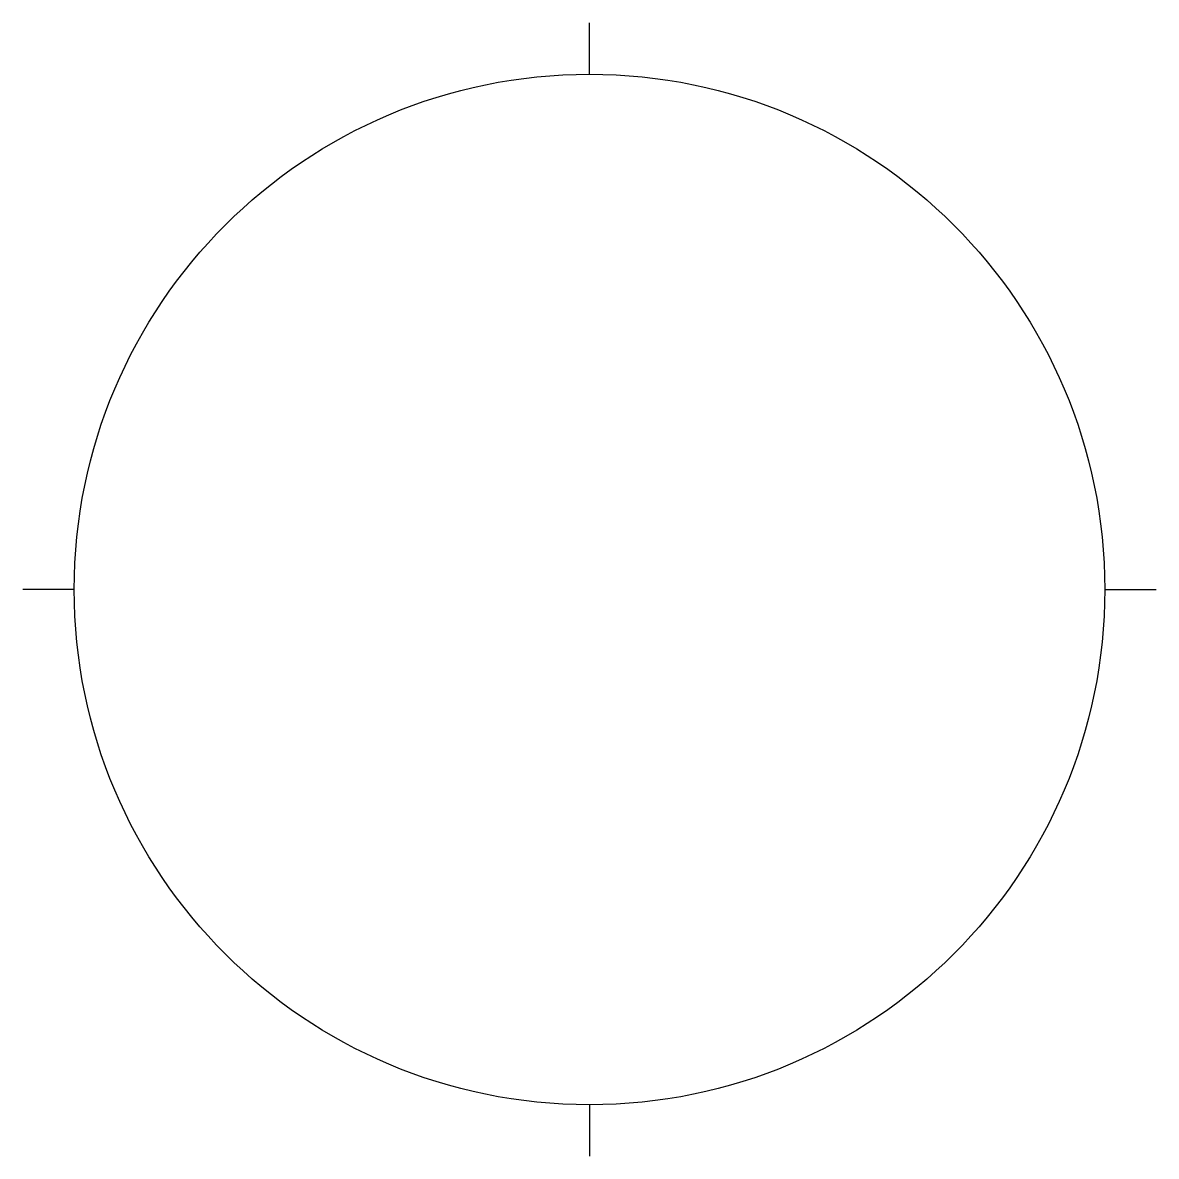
# Model space of a CAD drawing. Header units: millimetres. Extents: x -11 to 11, y -11 to 11.
import ezdxf

# ---------------------------------------------------------------- set-up
doc = ezdxf.new("R2010")
doc.units = ezdxf.units.MM
doc.layers.get('0').update_dxf_attribs({"lineweight": 25, "true_color": 0x000000})

msp = doc.modelspace()

# ---------------------------------------------------------------- linework, layer by layer
for p, q in [((0, 10), (0, 11)), ((-10, 0), (-11, 0)), ((10, 0), (11, 0)), ((0, -10), (0, -11))]:
    msp.add_line(p, q)
msp.add_circle((0, 0), 10)

doc.saveas('drawing.dxf')
